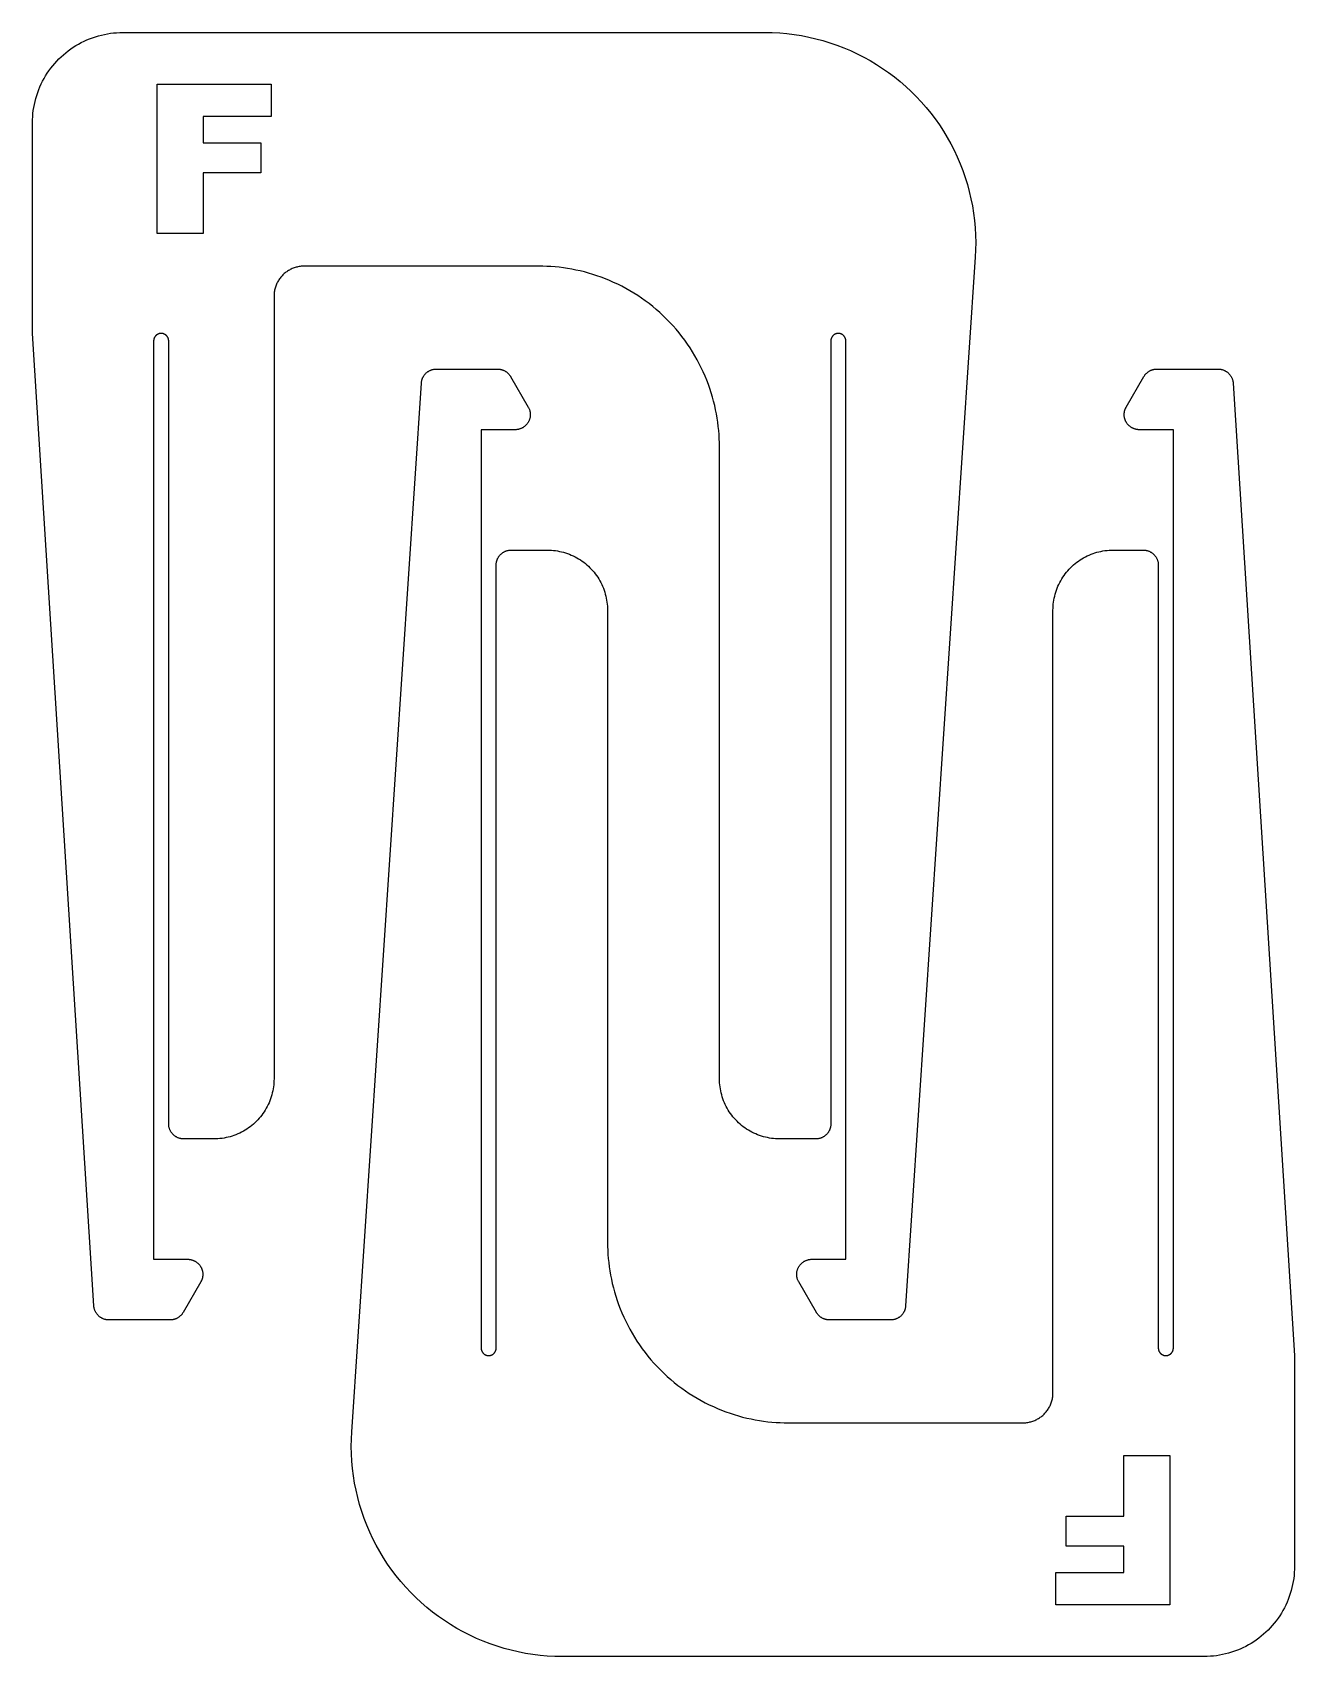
# Model space of a CAD drawing. Header units: millimetres. Extents: x 3989 to 4031, y 1395 to 1449.
import ezdxf

# ---------------------------------------------------------------- set-up
doc = ezdxf.new("R2010")
doc.units = ezdxf.units.MM
doc.header["$MEASUREMENT"] = 0
doc.layers.add('Laser$LaserCut1', color=1, linetype='Continuous', true_color=0xff0000)
doc.layers.add('Laser$LaserEngrave', color=4, linetype='Continuous', true_color=0x00ffff)

msp = doc.modelspace()

# ---------------------------------------------------------------- linework, layer by layer
at = {"layer": 'Laser$LaserCut1'}
for points in [[(3989.034, 1445.982), (3989.036, 1446.084), (3989.041, 1446.186), (3989.05, 1446.288), (3989.062, 1446.39), (3989.078, 1446.491), (3989.097, 1446.592), (3989.12, 1446.692), (3989.145, 1446.791), (3989.175, 1446.889), (3989.207, 1446.986), (3989.243, 1447.082), (3989.283, 1447.177), (3989.325, 1447.27), (3989.371, 1447.362), (3989.419, 1447.452), (3989.471, 1447.54), (3989.526, 1447.627), (3989.583, 1447.712), (3989.644, 1447.794), (3989.707, 1447.875), (3989.773, 1447.953), (3989.842, 1448.029), (3989.913, 1448.103), (3989.987, 1448.174), (3990.063, 1448.243), (3990.141, 1448.309), (3990.222, 1448.372), (3990.304, 1448.433), (3990.389, 1448.49), (3990.475, 1448.545), (3990.564, 1448.597), (3990.654, 1448.645), (3990.746, 1448.691), (3990.839, 1448.733), (3990.934, 1448.772), (3991.03, 1448.808), (3991.127, 1448.841), (3991.225, 1448.87), (3991.324, 1448.896), (3991.424, 1448.919), (3991.524, 1448.938), (3991.626, 1448.954), (3991.727, 1448.966), (3991.829, 1448.975), (3991.932, 1448.98), (3992.034, 1448.982)], [(3992.034, 1448.982), (4013.373, 1448.982)], [(4013.373, 1448.982), (4013.616, 1448.977), (4013.86, 1448.965), (4014.103, 1448.943), (4014.345, 1448.914), (4014.585, 1448.876), (4014.825, 1448.829), (4015.062, 1448.775), (4015.298, 1448.712), (4015.531, 1448.641), (4015.762, 1448.561), (4015.989, 1448.474), (4016.214, 1448.379), (4016.435, 1448.276), (4016.652, 1448.166), (4016.866, 1448.048), (4017.075, 1447.922), (4017.279, 1447.79), (4017.479, 1447.65), (4017.674, 1447.504), (4017.864, 1447.351), (4018.048, 1447.191), (4018.227, 1447.025), (4018.399, 1446.853), (4018.566, 1446.675), (4018.726, 1446.491), (4018.88, 1446.302), (4019.027, 1446.108), (4019.167, 1445.908), (4019.301, 1445.704), (4019.427, 1445.495), (4019.545, 1445.283), (4019.657, 1445.066), (4019.76, 1444.845), (4019.856, 1444.621), (4019.944, 1444.393), (4020.024, 1444.163), (4020.096, 1443.93), (4020.16, 1443.695), (4020.215, 1443.457), (4020.262, 1443.218), (4020.301, 1442.977), (4020.332, 1442.736), (4020.354, 1442.493), (4020.367, 1442.249), (4020.373, 1442.006), (4020.369, 1441.762), (4020.357, 1441.518)], [(3989.034, 1438.982), (3989.034, 1445.982)], [(4020.357, 1441.518), (4018.045, 1406.666)], [(3998.06, 1441.217), (3998.025, 1441.216), (3997.991, 1441.215), (3997.957, 1441.212), (3997.923, 1441.208), (3997.89, 1441.202), (3997.856, 1441.196), (3997.823, 1441.189), (3997.79, 1441.18), (3997.757, 1441.17), (3997.725, 1441.159), (3997.693, 1441.147), (3997.661, 1441.134), (3997.63, 1441.12), (3997.599, 1441.105), (3997.569, 1441.089), (3997.54, 1441.071), (3997.511, 1441.053), (3997.483, 1441.034), (3997.455, 1441.014), (3997.428, 1440.993), (3997.402, 1440.971), (3997.377, 1440.948), (3997.352, 1440.924), (3997.329, 1440.9), (3997.306, 1440.874), (3997.284, 1440.848), (3997.263, 1440.821), (3997.243, 1440.794), (3997.223, 1440.765), (3997.205, 1440.737), (3997.188, 1440.707), (3997.172, 1440.677), (3997.156, 1440.647), (3997.142, 1440.615), (3997.129, 1440.584), (3997.117, 1440.552), (3997.106, 1440.52), (3997.097, 1440.487), (3997.088, 1440.454), (3997.08, 1440.42), (3997.074, 1440.387), (3997.069, 1440.353), (3997.065, 1440.319), (3997.062, 1440.285), (3997.06, 1440.251), (3997.06, 1440.217)], [(4005.86, 1441.217), (3998.06, 1441.217)], [(4011.86, 1435.217), (4011.858, 1435.35), (4011.854, 1435.485), (4011.846, 1435.62), (4011.835, 1435.756), (4011.821, 1435.893), (4011.804, 1436.031), (4011.783, 1436.17), (4011.759, 1436.309), (4011.732, 1436.448), (4011.701, 1436.588), (4011.666, 1436.728), (4011.628, 1436.868), (4011.586, 1437.008), (4011.54, 1437.148), (4011.491, 1437.287), (4011.438, 1437.426), (4011.382, 1437.564), (4011.321, 1437.701), (4011.257, 1437.837), (4011.189, 1437.973), (4011.118, 1438.107), (4011.043, 1438.24), (4010.964, 1438.371), (4010.881, 1438.5), (4010.796, 1438.628), (4010.706, 1438.754), (4010.614, 1438.877), (4010.518, 1438.999), (4010.418, 1439.118), (4010.316, 1439.234), (4010.211, 1439.348), (4010.102, 1439.46), (4009.991, 1439.568), (4009.877, 1439.674), (4009.76, 1439.776), (4009.641, 1439.875), (4009.52, 1439.971), (4009.396, 1440.064), (4009.27, 1440.153), (4009.143, 1440.239), (4009.013, 1440.321), (4008.882, 1440.4), (4008.749, 1440.475), (4008.615, 1440.547), (4008.48, 1440.615), (4008.344, 1440.679), (4008.206, 1440.739), (4008.068, 1440.796), (4007.929, 1440.849), (4007.79, 1440.898), (4007.65, 1440.944), (4007.51, 1440.985), (4007.37, 1441.024), (4007.231, 1441.058), (4007.091, 1441.089), (4006.951, 1441.117), (4006.812, 1441.141), (4006.674, 1441.162), (4006.536, 1441.179), (4006.399, 1441.193), (4006.262, 1441.203), (4006.127, 1441.211), (4005.993, 1441.216), (4005.86, 1441.217)], [(3997.06, 1440.217), (3997.06, 1414.217)], [(3991.074, 1406.666), (3989.034, 1438.982)], [(3993.56, 1438.732), (3993.559, 1438.737), (3993.559, 1438.743), (3993.559, 1438.748), (3993.558, 1438.754), (3993.558, 1438.76), (3993.557, 1438.766), (3993.556, 1438.771), (3993.555, 1438.777), (3993.554, 1438.783), (3993.553, 1438.789), (3993.551, 1438.795), (3993.55, 1438.8), (3993.548, 1438.806), (3993.546, 1438.812), (3993.544, 1438.818), (3993.542, 1438.824), (3993.54, 1438.829), (3993.537, 1438.835), (3993.534, 1438.841), (3993.532, 1438.846), (3993.529, 1438.852), (3993.525, 1438.858), (3993.522, 1438.863), (3993.519, 1438.868), (3993.515, 1438.874), (3993.511, 1438.879), (3993.508, 1438.884), (3993.504, 1438.889), (3993.499, 1438.894), (3993.495, 1438.899), (3993.491, 1438.904), (3993.486, 1438.908), (3993.482, 1438.913), (3993.477, 1438.917), (3993.472, 1438.922), (3993.467, 1438.926), (3993.462, 1438.93), (3993.457, 1438.934), (3993.452, 1438.937), (3993.446, 1438.941), (3993.441, 1438.944), (3993.435, 1438.948), (3993.43, 1438.951), (3993.424, 1438.954), (3993.419, 1438.957), (3993.413, 1438.959), (3993.407, 1438.962), (3993.402, 1438.964), (3993.396, 1438.966), (3993.39, 1438.968), (3993.384, 1438.97), (3993.378, 1438.972), (3993.372, 1438.974), (3993.367, 1438.975), (3993.361, 1438.976), (3993.355, 1438.977), (3993.349, 1438.978), (3993.343, 1438.979), (3993.338, 1438.98), (3993.332, 1438.981), (3993.326, 1438.981), (3993.321, 1438.981), (3993.315, 1438.982), (3993.31, 1438.982), (3993.304, 1438.982), (3993.298, 1438.981), (3993.293, 1438.981), (3993.287, 1438.981), (3993.281, 1438.98), (3993.276, 1438.979), (3993.27, 1438.978), (3993.264, 1438.977), (3993.258, 1438.976), (3993.252, 1438.975), (3993.247, 1438.974), (3993.241, 1438.972), (3993.235, 1438.97), (3993.229, 1438.968), (3993.223, 1438.966), (3993.217, 1438.964), (3993.212, 1438.962), (3993.206, 1438.959), (3993.2, 1438.957), (3993.195, 1438.954), (3993.189, 1438.951), (3993.184, 1438.948), (3993.178, 1438.944), (3993.173, 1438.941), (3993.167, 1438.937), (3993.162, 1438.934), (3993.157, 1438.93), (3993.152, 1438.926), (3993.147, 1438.922), (3993.142, 1438.917), (3993.137, 1438.913), (3993.133, 1438.908), (3993.128, 1438.904), (3993.124, 1438.899), (3993.12, 1438.894), (3993.115, 1438.889), (3993.111, 1438.884), (3993.108, 1438.879), (3993.104, 1438.874), (3993.1, 1438.868), (3993.097, 1438.863), (3993.094, 1438.858), (3993.09, 1438.852), (3993.087, 1438.846), (3993.085, 1438.841), (3993.082, 1438.835), (3993.079, 1438.829), (3993.077, 1438.824), (3993.075, 1438.818), (3993.073, 1438.812), (3993.071, 1438.806), (3993.069, 1438.8), (3993.068, 1438.795), (3993.066, 1438.789), (3993.065, 1438.783), (3993.064, 1438.777), (3993.063, 1438.771), (3993.062, 1438.766), (3993.061, 1438.76), (3993.061, 1438.754), (3993.06, 1438.748), (3993.06, 1438.743), (3993.06, 1438.737), (3993.06, 1438.732)], [(3993.06, 1438.732), (3993.06, 1408.217)], [(3993.56, 1412.717), (3993.56, 1438.732)], [(4016.06, 1438.732), (4016.059, 1438.737), (4016.059, 1438.743), (4016.059, 1438.748), (4016.058, 1438.754), (4016.058, 1438.76), (4016.057, 1438.766), (4016.056, 1438.771), (4016.055, 1438.777), (4016.054, 1438.783), (4016.053, 1438.789), (4016.051, 1438.795), (4016.05, 1438.8), (4016.048, 1438.806), (4016.046, 1438.812), (4016.044, 1438.818), (4016.042, 1438.824), (4016.04, 1438.829), (4016.037, 1438.835), (4016.034, 1438.841), (4016.032, 1438.846), (4016.029, 1438.852), (4016.025, 1438.858), (4016.022, 1438.863), (4016.019, 1438.868), (4016.015, 1438.874), (4016.011, 1438.879), (4016.008, 1438.884), (4016.004, 1438.889), (4015.999, 1438.894), (4015.995, 1438.899), (4015.991, 1438.904), (4015.986, 1438.908), (4015.982, 1438.913), (4015.977, 1438.917), (4015.972, 1438.922), (4015.967, 1438.926), (4015.962, 1438.93), (4015.957, 1438.934), (4015.952, 1438.937), (4015.946, 1438.941), (4015.941, 1438.944), (4015.935, 1438.948), (4015.93, 1438.951), (4015.924, 1438.954), (4015.919, 1438.957), (4015.913, 1438.959), (4015.907, 1438.962), (4015.902, 1438.964), (4015.896, 1438.966), (4015.89, 1438.968), (4015.884, 1438.97), (4015.878, 1438.972), (4015.872, 1438.974), (4015.867, 1438.975), (4015.861, 1438.976), (4015.855, 1438.977), (4015.849, 1438.978), (4015.843, 1438.979), (4015.838, 1438.98), (4015.832, 1438.981), (4015.826, 1438.981), (4015.821, 1438.981), (4015.815, 1438.982), (4015.81, 1438.982), (4015.804, 1438.982), (4015.798, 1438.981), (4015.793, 1438.981), (4015.787, 1438.981), (4015.781, 1438.98), (4015.776, 1438.979), (4015.77, 1438.978), (4015.764, 1438.977), (4015.758, 1438.976), (4015.752, 1438.975), (4015.747, 1438.974), (4015.741, 1438.972), (4015.735, 1438.97), (4015.729, 1438.968), (4015.723, 1438.966), (4015.717, 1438.964), (4015.712, 1438.962), (4015.706, 1438.959), (4015.7, 1438.957), (4015.695, 1438.954), (4015.689, 1438.951), (4015.684, 1438.948), (4015.678, 1438.944), (4015.673, 1438.941), (4015.667, 1438.937), (4015.662, 1438.934), (4015.657, 1438.93), (4015.652, 1438.926), (4015.647, 1438.922), (4015.642, 1438.917), (4015.637, 1438.913), (4015.633, 1438.908), (4015.628, 1438.904), (4015.624, 1438.899), (4015.62, 1438.894), (4015.615, 1438.889), (4015.611, 1438.884), (4015.608, 1438.879), (4015.604, 1438.874), (4015.6, 1438.868), (4015.597, 1438.863), (4015.594, 1438.858), (4015.59, 1438.852), (4015.587, 1438.846), (4015.585, 1438.841), (4015.582, 1438.835), (4015.579, 1438.829), (4015.577, 1438.824), (4015.575, 1438.818), (4015.573, 1438.812), (4015.571, 1438.806), (4015.569, 1438.8), (4015.568, 1438.795), (4015.566, 1438.789), (4015.565, 1438.783), (4015.564, 1438.777), (4015.563, 1438.771), (4015.562, 1438.766), (4015.561, 1438.76), (4015.561, 1438.754), (4015.56, 1438.748), (4015.56, 1438.743), (4015.56, 1438.737), (4015.56, 1438.732)], [(4015.56, 1438.732), (4015.56, 1412.717)], [(4016.06, 1408.217), (4016.06, 1438.732)], [(4001.955, 1437.334), (4001.956, 1437.352), (4001.958, 1437.369), (4001.961, 1437.386), (4001.965, 1437.403), (4001.968, 1437.42), (4001.973, 1437.437), (4001.978, 1437.453), (4001.984, 1437.47), (4001.99, 1437.486), (4001.997, 1437.502), (4002.004, 1437.518), (4002.012, 1437.533), (4002.021, 1437.548), (4002.03, 1437.563), (4002.039, 1437.578), (4002.049, 1437.592), (4002.06, 1437.606), (4002.071, 1437.619), (4002.082, 1437.633), (4002.094, 1437.645), (4002.107, 1437.658), (4002.119, 1437.669), (4002.133, 1437.681), (4002.146, 1437.692), (4002.16, 1437.702), (4002.174, 1437.712), (4002.189, 1437.722), (4002.204, 1437.73), (4002.219, 1437.739), (4002.235, 1437.747), (4002.25, 1437.754), (4002.266, 1437.761), (4002.283, 1437.767), (4002.299, 1437.773), (4002.316, 1437.778), (4002.333, 1437.782), (4002.35, 1437.786), (4002.367, 1437.79), (4002.384, 1437.792), (4002.401, 1437.794), (4002.418, 1437.796), (4002.436, 1437.797), (4002.453, 1437.797)], [(4002.453, 1437.797), (4004.489, 1437.797)], [(4004.489, 1437.797), (4004.505, 1437.797), (4004.52, 1437.796), (4004.536, 1437.795), (4004.552, 1437.793), (4004.568, 1437.791), (4004.584, 1437.788), (4004.6, 1437.785), (4004.616, 1437.781), (4004.632, 1437.776), (4004.648, 1437.771), (4004.663, 1437.766), (4004.679, 1437.76), (4004.694, 1437.753), (4004.709, 1437.746), (4004.724, 1437.738), (4004.739, 1437.73), (4004.753, 1437.721), (4004.767, 1437.712), (4004.781, 1437.703), (4004.794, 1437.693), (4004.807, 1437.683), (4004.82, 1437.672), (4004.832, 1437.661), (4004.844, 1437.649), (4004.855, 1437.637), (4004.866, 1437.625), (4004.877, 1437.613), (4004.887, 1437.6), (4004.896, 1437.587), (4004.905, 1437.574), (4004.914, 1437.561), (4004.922, 1437.547)], [(4025.959, 1437.547), (4025.968, 1437.562), (4025.977, 1437.576), (4025.987, 1437.59), (4025.997, 1437.603), (4026.007, 1437.616), (4026.018, 1437.629), (4026.03, 1437.642), (4026.041, 1437.654), (4026.054, 1437.665), (4026.066, 1437.676), (4026.079, 1437.687), (4026.093, 1437.698), (4026.106, 1437.707), (4026.12, 1437.717), (4026.135, 1437.726), (4026.149, 1437.734), (4026.164, 1437.742), (4026.179, 1437.75), (4026.195, 1437.757), (4026.21, 1437.763), (4026.226, 1437.769), (4026.242, 1437.774), (4026.259, 1437.779), (4026.275, 1437.783), (4026.291, 1437.787), (4026.308, 1437.79), (4026.325, 1437.793), (4026.341, 1437.795), (4026.358, 1437.796), (4026.375, 1437.797), (4026.392, 1437.797)], [(4026.392, 1437.797), (4028.428, 1437.797)], [(4028.428, 1437.797), (4028.445, 1437.797), (4028.463, 1437.796), (4028.48, 1437.794), (4028.497, 1437.792), (4028.514, 1437.79), (4028.531, 1437.786), (4028.548, 1437.782), (4028.565, 1437.778), (4028.582, 1437.773), (4028.598, 1437.767), (4028.615, 1437.761), (4028.631, 1437.754), (4028.646, 1437.747), (4028.662, 1437.739), (4028.677, 1437.73), (4028.692, 1437.722), (4028.707, 1437.712), (4028.721, 1437.702), (4028.735, 1437.692), (4028.748, 1437.681), (4028.762, 1437.669), (4028.774, 1437.658), (4028.787, 1437.645), (4028.799, 1437.633), (4028.81, 1437.619), (4028.821, 1437.606), (4028.832, 1437.592), (4028.842, 1437.578), (4028.851, 1437.563), (4028.86, 1437.548), (4028.869, 1437.533), (4028.877, 1437.518), (4028.884, 1437.502), (4028.891, 1437.486), (4028.897, 1437.47), (4028.903, 1437.453), (4028.908, 1437.437), (4028.913, 1437.42), (4028.916, 1437.403), (4028.92, 1437.386), (4028.923, 1437.369), (4028.925, 1437.352), (4028.926, 1437.334)], [(3999.643, 1402.482), (4001.955, 1437.334)], [(4004.922, 1437.547), (4005.507, 1436.533)], [(4025.374, 1436.533), (4025.959, 1437.547)], [(4028.926, 1437.334), (4030.966, 1405.018)], [(4005.507, 1436.533), (4005.516, 1436.518), (4005.524, 1436.503), (4005.531, 1436.487), (4005.538, 1436.471), (4005.544, 1436.455), (4005.549, 1436.439), (4005.555, 1436.423), (4005.559, 1436.406), (4005.563, 1436.389), (4005.566, 1436.373), (4005.569, 1436.356), (4005.571, 1436.339), (4005.573, 1436.322), (4005.574, 1436.304), (4005.574, 1436.287), (4005.574, 1436.27), (4005.574, 1436.253), (4005.572, 1436.236), (4005.57, 1436.219), (4005.568, 1436.202), (4005.565, 1436.185), (4005.561, 1436.168), (4005.557, 1436.151), (4005.552, 1436.135), (4005.547, 1436.119), (4005.541, 1436.103), (4005.534, 1436.087), (4005.527, 1436.071), (4005.52, 1436.056), (4005.512, 1436.04), (4005.503, 1436.026), (4005.494, 1436.011), (4005.484, 1435.997), (4005.474, 1435.983), (4005.464, 1435.969), (4005.453, 1435.956), (4005.441, 1435.943), (4005.43, 1435.931), (4005.417, 1435.919), (4005.405, 1435.907), (4005.391, 1435.896), (4005.378, 1435.886), (4005.364, 1435.875), (4005.35, 1435.866), (4005.336, 1435.857), (4005.321, 1435.848), (4005.306, 1435.84), (4005.29, 1435.832), (4005.275, 1435.825), (4005.259, 1435.818), (4005.243, 1435.812), (4005.227, 1435.807), (4005.21, 1435.802), (4005.193, 1435.797), (4005.177, 1435.794), (4005.16, 1435.79), (4005.143, 1435.788), (4005.126, 1435.786), (4005.109, 1435.784), (4005.092, 1435.783), (4005.074, 1435.783)], [(4025.807, 1435.783), (4025.789, 1435.783), (4025.772, 1435.784), (4025.755, 1435.786), (4025.738, 1435.788), (4025.721, 1435.79), (4025.704, 1435.794), (4025.688, 1435.797), (4025.671, 1435.802), (4025.654, 1435.807), (4025.638, 1435.812), (4025.622, 1435.818), (4025.606, 1435.825), (4025.591, 1435.832), (4025.575, 1435.84), (4025.56, 1435.848), (4025.545, 1435.857), (4025.531, 1435.866), (4025.517, 1435.875), (4025.503, 1435.886), (4025.49, 1435.896), (4025.476, 1435.907), (4025.464, 1435.919), (4025.451, 1435.931), (4025.44, 1435.943), (4025.428, 1435.956), (4025.417, 1435.969), (4025.407, 1435.983), (4025.397, 1435.997), (4025.387, 1436.011), (4025.378, 1436.026), (4025.369, 1436.04), (4025.361, 1436.056), (4025.354, 1436.071), (4025.347, 1436.087), (4025.34, 1436.103), (4025.334, 1436.119), (4025.329, 1436.135), (4025.324, 1436.151), (4025.32, 1436.168), (4025.316, 1436.185), (4025.313, 1436.202), (4025.311, 1436.219), (4025.309, 1436.236), (4025.307, 1436.253), (4025.307, 1436.27), (4025.307, 1436.287), (4025.307, 1436.304), (4025.308, 1436.322), (4025.31, 1436.339), (4025.312, 1436.356), (4025.315, 1436.373), (4025.318, 1436.389), (4025.322, 1436.406), (4025.326, 1436.423), (4025.332, 1436.439), (4025.337, 1436.455), (4025.343, 1436.471), (4025.35, 1436.487), (4025.357, 1436.503), (4025.365, 1436.518), (4025.374, 1436.533)], [(4005.074, 1435.783), (4003.94, 1435.783)], [(4003.94, 1435.783), (4003.94, 1405.268)], [(4026.94, 1435.783), (4025.807, 1435.783)], [(4026.94, 1405.268), (4026.94, 1435.783)], [(4011.86, 1414.217), (4011.86, 1435.217)], [(4004.44, 1431.283), (4004.441, 1431.3), (4004.442, 1431.317), (4004.443, 1431.334), (4004.445, 1431.351), (4004.448, 1431.368), (4004.451, 1431.385), (4004.455, 1431.401), (4004.459, 1431.418), (4004.464, 1431.434), (4004.469, 1431.45), (4004.475, 1431.466), (4004.482, 1431.482), (4004.489, 1431.498), (4004.497, 1431.513), (4004.505, 1431.528), (4004.513, 1431.543), (4004.522, 1431.557), (4004.532, 1431.571), (4004.542, 1431.585), (4004.553, 1431.599), (4004.564, 1431.612), (4004.575, 1431.624), (4004.587, 1431.637), (4004.599, 1431.648), (4004.612, 1431.66), (4004.625, 1431.671), (4004.638, 1431.681), (4004.652, 1431.691), (4004.666, 1431.701), (4004.681, 1431.71), (4004.695, 1431.719), (4004.71, 1431.727), (4004.726, 1431.735), (4004.741, 1431.742), (4004.757, 1431.748), (4004.773, 1431.754), (4004.789, 1431.76), (4004.806, 1431.764), (4004.822, 1431.769), (4004.839, 1431.773), (4004.856, 1431.776), (4004.872, 1431.778), (4004.889, 1431.78), (4004.906, 1431.782), (4004.923, 1431.783), (4004.94, 1431.783)], [(4004.94, 1431.783), (4006.14, 1431.783)], [(4006.14, 1431.783), (4006.209, 1431.782), (4006.277, 1431.778), (4006.345, 1431.772), (4006.413, 1431.764), (4006.48, 1431.754), (4006.547, 1431.741), (4006.614, 1431.726), (4006.68, 1431.709), (4006.746, 1431.689), (4006.81, 1431.667), (4006.874, 1431.644), (4006.937, 1431.617), (4006.999, 1431.589), (4007.061, 1431.559), (4007.121, 1431.526), (4007.18, 1431.492), (4007.237, 1431.455), (4007.294, 1431.417), (4007.349, 1431.377), (4007.403, 1431.334), (4007.455, 1431.29), (4007.506, 1431.245), (4007.555, 1431.197), (4007.602, 1431.148), (4007.648, 1431.097), (4007.692, 1431.045), (4007.734, 1430.991), (4007.774, 1430.936), (4007.813, 1430.88), (4007.849, 1430.822), (4007.884, 1430.763), (4007.916, 1430.703), (4007.947, 1430.642), (4007.975, 1430.58), (4008.001, 1430.517), (4008.025, 1430.453), (4008.047, 1430.388), (4008.066, 1430.323), (4008.084, 1430.257), (4008.099, 1430.19), (4008.111, 1430.123), (4008.122, 1430.055), (4008.13, 1429.988), (4008.136, 1429.919), (4008.139, 1429.851), (4008.14, 1429.783)], [(4022.94, 1429.783), (4022.942, 1429.851), (4022.945, 1429.919), (4022.951, 1429.988), (4022.959, 1430.055), (4022.97, 1430.123), (4022.982, 1430.19), (4022.997, 1430.257), (4023.015, 1430.323), (4023.034, 1430.388), (4023.056, 1430.453), (4023.08, 1430.517), (4023.106, 1430.58), (4023.134, 1430.642), (4023.165, 1430.703), (4023.197, 1430.763), (4023.232, 1430.822), (4023.268, 1430.88), (4023.307, 1430.936), (4023.347, 1430.991), (4023.389, 1431.045), (4023.433, 1431.097), (4023.479, 1431.148), (4023.526, 1431.197), (4023.575, 1431.245), (4023.626, 1431.29), (4023.678, 1431.334), (4023.732, 1431.377), (4023.787, 1431.417), (4023.844, 1431.455), (4023.901, 1431.492), (4023.96, 1431.526), (4024.02, 1431.559), (4024.082, 1431.589), (4024.144, 1431.617), (4024.207, 1431.644), (4024.271, 1431.667), (4024.335, 1431.689), (4024.401, 1431.709), (4024.467, 1431.726), (4024.534, 1431.741), (4024.601, 1431.754), (4024.668, 1431.764), (4024.736, 1431.772), (4024.804, 1431.778), (4024.872, 1431.782), (4024.94, 1431.783)], [(4024.94, 1431.783), (4025.94, 1431.783)], [(4025.94, 1431.783), (4025.958, 1431.783), (4025.975, 1431.782), (4025.992, 1431.78), (4026.009, 1431.778), (4026.025, 1431.776), (4026.042, 1431.773), (4026.059, 1431.769), (4026.075, 1431.764), (4026.092, 1431.76), (4026.108, 1431.754), (4026.124, 1431.748), (4026.14, 1431.742), (4026.155, 1431.735), (4026.171, 1431.727), (4026.186, 1431.719), (4026.2, 1431.71), (4026.215, 1431.701), (4026.229, 1431.691), (4026.243, 1431.681), (4026.256, 1431.671), (4026.269, 1431.66), (4026.282, 1431.648), (4026.294, 1431.637), (4026.306, 1431.624), (4026.317, 1431.612), (4026.328, 1431.599), (4026.339, 1431.585), (4026.349, 1431.571), (4026.359, 1431.557), (4026.368, 1431.543), (4026.376, 1431.528), (4026.384, 1431.513), (4026.392, 1431.498), (4026.399, 1431.482), (4026.406, 1431.466), (4026.412, 1431.45), (4026.417, 1431.434), (4026.422, 1431.418), (4026.426, 1431.401), (4026.43, 1431.385), (4026.433, 1431.368), (4026.436, 1431.351), (4026.438, 1431.334), (4026.439, 1431.317), (4026.44, 1431.3), (4026.44, 1431.283)], [(4004.44, 1405.268), (4004.44, 1431.283)], [(4026.44, 1431.283), (4026.44, 1405.268)], [(4008.14, 1429.783), (4008.14, 1408.783)], [(4022.94, 1403.783), (4022.94, 1429.783)], [(3997.06, 1414.217), (3997.058, 1414.149), (3997.055, 1414.081), (3997.049, 1414.012), (3997.041, 1413.945), (3997.03, 1413.877), (3997.018, 1413.81), (3997.003, 1413.743), (3996.985, 1413.677), (3996.966, 1413.612), (3996.944, 1413.547), (3996.92, 1413.483), (3996.894, 1413.42), (3996.866, 1413.358), (3996.835, 1413.297), (3996.803, 1413.237), (3996.768, 1413.178), (3996.732, 1413.12), (3996.693, 1413.064), (3996.653, 1413.009), (3996.611, 1412.955), (3996.567, 1412.903), (3996.521, 1412.852), (3996.474, 1412.803), (3996.425, 1412.755), (3996.374, 1412.71), (3996.322, 1412.666), (3996.268, 1412.623), (3996.213, 1412.583), (3996.156, 1412.545), (3996.099, 1412.508), (3996.04, 1412.474), (3995.98, 1412.441), (3995.918, 1412.411), (3995.856, 1412.383), (3995.793, 1412.356), (3995.729, 1412.333), (3995.665, 1412.311), (3995.599, 1412.291), (3995.533, 1412.274), (3995.466, 1412.259), (3995.399, 1412.246), (3995.332, 1412.236), (3995.264, 1412.228), (3995.196, 1412.222), (3995.128, 1412.218), (3995.06, 1412.217)], [(4013.86, 1412.217), (4013.791, 1412.218), (4013.723, 1412.222), (4013.655, 1412.228), (4013.587, 1412.236), (4013.52, 1412.246), (4013.453, 1412.259), (4013.386, 1412.274), (4013.32, 1412.291), (4013.254, 1412.311), (4013.19, 1412.333), (4013.126, 1412.356), (4013.063, 1412.383), (4013.001, 1412.411), (4012.939, 1412.441), (4012.879, 1412.474), (4012.82, 1412.508), (4012.763, 1412.545), (4012.706, 1412.583), (4012.651, 1412.623), (4012.597, 1412.666), (4012.545, 1412.71), (4012.494, 1412.755), (4012.445, 1412.803), (4012.398, 1412.852), (4012.352, 1412.903), (4012.308, 1412.955), (4012.266, 1413.009), (4012.226, 1413.064), (4012.187, 1413.12), (4012.151, 1413.178), (4012.116, 1413.237), (4012.084, 1413.297), (4012.053, 1413.358), (4012.025, 1413.42), (4011.999, 1413.483), (4011.975, 1413.547), (4011.953, 1413.612), (4011.934, 1413.677), (4011.916, 1413.743), (4011.901, 1413.81), (4011.889, 1413.877), (4011.878, 1413.945), (4011.87, 1414.012), (4011.864, 1414.081), (4011.861, 1414.149), (4011.86, 1414.217)], [(3994.06, 1412.217), (3994.042, 1412.217), (3994.025, 1412.218), (3994.008, 1412.22), (3993.991, 1412.222), (3993.975, 1412.224), (3993.958, 1412.227), (3993.941, 1412.231), (3993.925, 1412.236), (3993.908, 1412.24), (3993.892, 1412.246), (3993.876, 1412.252), (3993.86, 1412.258), (3993.845, 1412.265), (3993.829, 1412.273), (3993.814, 1412.281), (3993.8, 1412.29), (3993.785, 1412.299), (3993.771, 1412.309), (3993.757, 1412.319), (3993.744, 1412.329), (3993.731, 1412.34), (3993.718, 1412.352), (3993.706, 1412.363), (3993.694, 1412.376), (3993.683, 1412.388), (3993.672, 1412.401), (3993.661, 1412.415), (3993.651, 1412.429), (3993.641, 1412.443), (3993.632, 1412.457), (3993.624, 1412.472), (3993.616, 1412.487), (3993.608, 1412.502), (3993.601, 1412.518), (3993.594, 1412.534), (3993.588, 1412.55), (3993.583, 1412.566), (3993.578, 1412.582), (3993.574, 1412.599), (3993.57, 1412.615), (3993.567, 1412.632), (3993.564, 1412.649), (3993.562, 1412.666), (3993.561, 1412.683), (3993.56, 1412.7), (3993.56, 1412.717)], [(4015.56, 1412.717), (4015.559, 1412.7), (4015.558, 1412.683), (4015.557, 1412.666), (4015.555, 1412.649), (4015.552, 1412.632), (4015.549, 1412.615), (4015.545, 1412.599), (4015.541, 1412.582), (4015.536, 1412.566), (4015.531, 1412.55), (4015.525, 1412.534), (4015.518, 1412.518), (4015.511, 1412.502), (4015.503, 1412.487), (4015.495, 1412.472), (4015.487, 1412.457), (4015.478, 1412.443), (4015.468, 1412.429), (4015.458, 1412.415), (4015.447, 1412.401), (4015.436, 1412.388), (4015.425, 1412.376), (4015.413, 1412.363), (4015.401, 1412.352), (4015.388, 1412.34), (4015.375, 1412.329), (4015.362, 1412.319), (4015.348, 1412.309), (4015.334, 1412.299), (4015.319, 1412.29), (4015.305, 1412.281), (4015.29, 1412.273), (4015.274, 1412.265), (4015.259, 1412.258), (4015.243, 1412.252), (4015.227, 1412.246), (4015.211, 1412.24), (4015.194, 1412.236), (4015.178, 1412.231), (4015.161, 1412.227), (4015.144, 1412.224), (4015.128, 1412.222), (4015.111, 1412.22), (4015.094, 1412.218), (4015.077, 1412.217), (4015.06, 1412.217)], [(3995.06, 1412.217), (3994.06, 1412.217)], [(4015.06, 1412.217), (4013.86, 1412.217)], [(4008.14, 1408.783), (4008.142, 1408.65), (4008.146, 1408.515), (4008.154, 1408.38), (4008.165, 1408.244), (4008.179, 1408.107), (4008.196, 1407.969), (4008.217, 1407.83), (4008.241, 1407.691), (4008.268, 1407.552), (4008.299, 1407.412), (4008.334, 1407.272), (4008.372, 1407.132), (4008.414, 1406.992), (4008.46, 1406.852), (4008.509, 1406.713), (4008.562, 1406.574), (4008.618, 1406.436), (4008.679, 1406.299), (4008.743, 1406.163), (4008.811, 1406.027), (4008.882, 1405.893), (4008.957, 1405.76), (4009.036, 1405.629), (4009.119, 1405.5), (4009.204, 1405.372), (4009.294, 1405.246), (4009.386, 1405.123), (4009.482, 1405.001), (4009.582, 1404.882), (4009.684, 1404.766), (4009.789, 1404.652), (4009.898, 1404.54), (4010.009, 1404.432), (4010.123, 1404.326), (4010.24, 1404.224), (4010.359, 1404.125), (4010.48, 1404.029), (4010.604, 1403.936), (4010.73, 1403.847), (4010.857, 1403.761), (4010.987, 1403.679), (4011.118, 1403.6), (4011.251, 1403.525), (4011.385, 1403.453), (4011.52, 1403.385), (4011.656, 1403.321), (4011.794, 1403.261), (4011.932, 1403.204), (4012.071, 1403.151), (4012.21, 1403.102), (4012.35, 1403.056), (4012.49, 1403.015), (4012.63, 1402.976), (4012.769, 1402.942), (4012.909, 1402.911), (4013.049, 1402.883), (4013.188, 1402.859), (4013.326, 1402.838), (4013.464, 1402.821), (4013.601, 1402.807), (4013.738, 1402.797), (4013.873, 1402.789), (4014.007, 1402.784), (4014.14, 1402.783)], [(3993.06, 1408.217), (3994.193, 1408.217)], [(3994.193, 1408.217), (3994.211, 1408.217), (3994.228, 1408.216), (3994.245, 1408.214), (3994.262, 1408.212), (3994.279, 1408.21), (3994.296, 1408.206), (3994.312, 1408.203), (3994.329, 1408.198), (3994.346, 1408.193), (3994.362, 1408.188), (3994.378, 1408.182), (3994.394, 1408.175), (3994.409, 1408.168), (3994.425, 1408.16), (3994.44, 1408.152), (3994.455, 1408.143), (3994.469, 1408.134), (3994.483, 1408.125), (3994.497, 1408.114), (3994.51, 1408.104), (3994.524, 1408.093), (3994.536, 1408.081), (3994.549, 1408.069), (3994.56, 1408.057), (3994.572, 1408.044), (3994.583, 1408.031), (3994.593, 1408.017), (3994.603, 1408.003), (3994.613, 1407.989), (3994.622, 1407.974), (3994.631, 1407.96), (3994.639, 1407.944), (3994.646, 1407.929), (3994.653, 1407.913), (3994.66, 1407.897), (3994.666, 1407.881), (3994.671, 1407.865), (3994.676, 1407.849), (3994.68, 1407.832), (3994.684, 1407.815), (3994.687, 1407.798), (3994.689, 1407.781), (3994.691, 1407.764), (3994.693, 1407.747), (3994.693, 1407.73), (3994.693, 1407.713), (3994.693, 1407.696), (3994.692, 1407.678), (3994.69, 1407.661), (3994.688, 1407.644), (3994.685, 1407.627), (3994.682, 1407.611), (3994.678, 1407.594), (3994.674, 1407.577), (3994.668, 1407.561), (3994.663, 1407.545), (3994.657, 1407.529), (3994.65, 1407.513), (3994.643, 1407.497), (3994.635, 1407.482), (3994.626, 1407.467)], [(4014.493, 1407.467), (4014.484, 1407.482), (4014.476, 1407.497), (4014.469, 1407.513), (4014.462, 1407.529), (4014.456, 1407.545), (4014.451, 1407.561), (4014.445, 1407.577), (4014.441, 1407.594), (4014.437, 1407.611), (4014.434, 1407.627), (4014.431, 1407.644), (4014.429, 1407.661), (4014.427, 1407.678), (4014.426, 1407.696), (4014.426, 1407.713), (4014.426, 1407.73), (4014.426, 1407.747), (4014.428, 1407.764), (4014.43, 1407.781), (4014.432, 1407.798), (4014.435, 1407.815), (4014.439, 1407.832), (4014.443, 1407.849), (4014.448, 1407.865), (4014.453, 1407.881), (4014.459, 1407.897), (4014.466, 1407.913), (4014.473, 1407.929), (4014.48, 1407.944), (4014.488, 1407.96), (4014.497, 1407.974), (4014.506, 1407.989), (4014.516, 1408.003), (4014.526, 1408.017), (4014.536, 1408.031), (4014.547, 1408.044), (4014.559, 1408.057), (4014.57, 1408.069), (4014.583, 1408.081), (4014.595, 1408.093), (4014.609, 1408.104), (4014.622, 1408.114), (4014.636, 1408.125), (4014.65, 1408.134), (4014.664, 1408.143), (4014.679, 1408.152), (4014.694, 1408.16), (4014.71, 1408.168), (4014.725, 1408.175), (4014.741, 1408.182), (4014.757, 1408.188), (4014.773, 1408.193), (4014.79, 1408.198), (4014.807, 1408.203), (4014.823, 1408.206), (4014.84, 1408.21), (4014.857, 1408.212), (4014.874, 1408.214), (4014.891, 1408.216), (4014.908, 1408.217), (4014.926, 1408.217)], [(4014.926, 1408.217), (4016.06, 1408.217)], [(3994.626, 1407.467), (3994.041, 1406.453)], [(4015.078, 1406.453), (4014.493, 1407.467)], [(3991.572, 1406.203), (3991.555, 1406.203), (3991.537, 1406.204), (3991.52, 1406.206), (3991.503, 1406.208), (3991.486, 1406.21), (3991.469, 1406.214), (3991.452, 1406.218), (3991.435, 1406.222), (3991.418, 1406.227), (3991.402, 1406.233), (3991.385, 1406.239), (3991.369, 1406.246), (3991.354, 1406.253), (3991.338, 1406.261), (3991.323, 1406.27), (3991.308, 1406.278), (3991.293, 1406.288), (3991.279, 1406.298), (3991.265, 1406.308), (3991.252, 1406.319), (3991.238, 1406.331), (3991.226, 1406.342), (3991.213, 1406.355), (3991.201, 1406.367), (3991.19, 1406.381), (3991.179, 1406.394), (3991.168, 1406.408), (3991.158, 1406.422), (3991.149, 1406.437), (3991.14, 1406.452), (3991.131, 1406.467), (3991.123, 1406.482), (3991.116, 1406.498), (3991.109, 1406.514), (3991.103, 1406.53), (3991.097, 1406.547), (3991.092, 1406.563), (3991.087, 1406.58), (3991.084, 1406.597), (3991.08, 1406.614), (3991.077, 1406.631), (3991.075, 1406.648), (3991.074, 1406.666)], [(3994.041, 1406.453), (3994.032, 1406.438), (3994.023, 1406.424), (3994.013, 1406.41), (3994.003, 1406.397), (3993.993, 1406.384), (3993.982, 1406.371), (3993.97, 1406.358), (3993.959, 1406.346), (3993.946, 1406.335), (3993.934, 1406.324), (3993.921, 1406.313), (3993.907, 1406.302), (3993.894, 1406.293), (3993.88, 1406.283), (3993.865, 1406.274), (3993.851, 1406.266), (3993.836, 1406.258), (3993.821, 1406.25), (3993.805, 1406.243), (3993.79, 1406.237), (3993.774, 1406.231), (3993.758, 1406.226), (3993.741, 1406.221), (3993.725, 1406.217), (3993.709, 1406.213), (3993.692, 1406.21), (3993.675, 1406.207), (3993.659, 1406.205), (3993.642, 1406.204), (3993.625, 1406.203), (3993.608, 1406.203)], [(4015.511, 1406.203), (4015.495, 1406.203), (4015.48, 1406.204), (4015.464, 1406.205), (4015.448, 1406.207), (4015.432, 1406.209), (4015.416, 1406.212), (4015.4, 1406.215), (4015.384, 1406.219), (4015.368, 1406.224), (4015.352, 1406.229), (4015.337, 1406.234), (4015.321, 1406.24), (4015.306, 1406.247), (4015.291, 1406.254), (4015.276, 1406.262), (4015.261, 1406.27), (4015.247, 1406.279), (4015.233, 1406.288), (4015.219, 1406.297), (4015.206, 1406.307), (4015.193, 1406.317), (4015.18, 1406.328), (4015.168, 1406.339), (4015.156, 1406.351), (4015.145, 1406.363), (4015.134, 1406.375), (4015.123, 1406.387), (4015.113, 1406.4), (4015.104, 1406.413), (4015.095, 1406.426), (4015.086, 1406.439), (4015.078, 1406.453)], [(4018.045, 1406.666), (4018.044, 1406.648), (4018.042, 1406.631), (4018.039, 1406.614), (4018.035, 1406.597), (4018.032, 1406.58), (4018.027, 1406.563), (4018.022, 1406.547), (4018.016, 1406.53), (4018.01, 1406.514), (4018.003, 1406.498), (4017.996, 1406.482), (4017.988, 1406.467), (4017.979, 1406.452), (4017.97, 1406.437), (4017.961, 1406.422), (4017.951, 1406.408), (4017.94, 1406.394), (4017.929, 1406.381), (4017.918, 1406.367), (4017.906, 1406.355), (4017.893, 1406.342), (4017.881, 1406.331), (4017.867, 1406.319), (4017.854, 1406.308), (4017.84, 1406.298), (4017.826, 1406.288), (4017.811, 1406.278), (4017.796, 1406.27), (4017.781, 1406.261), (4017.765, 1406.253), (4017.75, 1406.246), (4017.734, 1406.239), (4017.717, 1406.233), (4017.701, 1406.227), (4017.684, 1406.222), (4017.667, 1406.218), (4017.65, 1406.214), (4017.633, 1406.21), (4017.616, 1406.208), (4017.599, 1406.206), (4017.582, 1406.204), (4017.564, 1406.203), (4017.547, 1406.203)], [(3993.608, 1406.203), (3991.572, 1406.203)], [(4017.547, 1406.203), (4015.511, 1406.203)], [(4003.94, 1405.268), (4003.941, 1405.263), (4003.941, 1405.257), (4003.941, 1405.252), (4003.942, 1405.246), (4003.942, 1405.24), (4003.943, 1405.234), (4003.944, 1405.229), (4003.945, 1405.223), (4003.946, 1405.217), (4003.947, 1405.211), (4003.949, 1405.205), (4003.95, 1405.2), (4003.952, 1405.194), (4003.954, 1405.188), (4003.956, 1405.182), (4003.958, 1405.176), (4003.96, 1405.171), (4003.963, 1405.165), (4003.966, 1405.159), (4003.968, 1405.154), (4003.971, 1405.148), (4003.975, 1405.142), (4003.978, 1405.137), (4003.981, 1405.132), (4003.985, 1405.126), (4003.989, 1405.121), (4003.992, 1405.116), (4003.996, 1405.111), (4004.001, 1405.106), (4004.005, 1405.101), (4004.009, 1405.096), (4004.014, 1405.092), (4004.018, 1405.087), (4004.023, 1405.083), (4004.028, 1405.078), (4004.033, 1405.074), (4004.038, 1405.07), (4004.043, 1405.066), (4004.048, 1405.063), (4004.054, 1405.059), (4004.059, 1405.056), (4004.065, 1405.052), (4004.07, 1405.049), (4004.076, 1405.046), (4004.081, 1405.043), (4004.087, 1405.041), (4004.093, 1405.038), (4004.098, 1405.036), (4004.104, 1405.034), (4004.11, 1405.032), (4004.116, 1405.03), (4004.122, 1405.028), (4004.128, 1405.026), (4004.133, 1405.025), (4004.139, 1405.024), (4004.145, 1405.023), (4004.151, 1405.022), (4004.157, 1405.021), (4004.162, 1405.02), (4004.168, 1405.019), (4004.174, 1405.019), (4004.179, 1405.019), (4004.185, 1405.018), (4004.19, 1405.018), (4004.196, 1405.018), (4004.202, 1405.019), (4004.207, 1405.019), (4004.213, 1405.019), (4004.219, 1405.02), (4004.224, 1405.021), (4004.23, 1405.022), (4004.236, 1405.023), (4004.242, 1405.024), (4004.248, 1405.025), (4004.253, 1405.026), (4004.259, 1405.028), (4004.265, 1405.03), (4004.271, 1405.032), (4004.277, 1405.034), (4004.283, 1405.036), (4004.288, 1405.038), (4004.294, 1405.041), (4004.3, 1405.043), (4004.305, 1405.046), (4004.311, 1405.049), (4004.316, 1405.052), (4004.322, 1405.056), (4004.327, 1405.059), (4004.333, 1405.063), (4004.338, 1405.066), (4004.343, 1405.07), (4004.348, 1405.074), (4004.353, 1405.078), (4004.358, 1405.083), (4004.363, 1405.087), (4004.367, 1405.092), (4004.372, 1405.096), (4004.376, 1405.101), (4004.38, 1405.106), (4004.385, 1405.111), (4004.389, 1405.116), (4004.392, 1405.121), (4004.396, 1405.126), (4004.4, 1405.132), (4004.403, 1405.137), (4004.406, 1405.142), (4004.41, 1405.148), (4004.413, 1405.154), (4004.415, 1405.159), (4004.418, 1405.165), (4004.421, 1405.171), (4004.423, 1405.176), (4004.425, 1405.182), (4004.427, 1405.188), (4004.429, 1405.194), (4004.431, 1405.2), (4004.432, 1405.205), (4004.434, 1405.211), (4004.435, 1405.217), (4004.436, 1405.223), (4004.437, 1405.229), (4004.438, 1405.234), (4004.439, 1405.24), (4004.439, 1405.246), (4004.44, 1405.252), (4004.44, 1405.257), (4004.44, 1405.263), (4004.44, 1405.268)], [(4026.44, 1405.268), (4026.441, 1405.263), (4026.441, 1405.257), (4026.441, 1405.252), (4026.442, 1405.246), (4026.442, 1405.24), (4026.443, 1405.234), (4026.444, 1405.229), (4026.445, 1405.223), (4026.446, 1405.217), (4026.447, 1405.211), (4026.449, 1405.205), (4026.45, 1405.2), (4026.452, 1405.194), (4026.454, 1405.188), (4026.456, 1405.182), (4026.458, 1405.176), (4026.46, 1405.171), (4026.463, 1405.165), (4026.466, 1405.159), (4026.468, 1405.154), (4026.471, 1405.148), (4026.475, 1405.142), (4026.478, 1405.137), (4026.481, 1405.132), (4026.485, 1405.126), (4026.489, 1405.121), (4026.492, 1405.116), (4026.496, 1405.111), (4026.501, 1405.106), (4026.505, 1405.101), (4026.509, 1405.096), (4026.514, 1405.092), (4026.518, 1405.087), (4026.523, 1405.083), (4026.528, 1405.078), (4026.533, 1405.074), (4026.538, 1405.07), (4026.543, 1405.066), (4026.548, 1405.063), (4026.554, 1405.059), (4026.559, 1405.056), (4026.565, 1405.052), (4026.57, 1405.049), (4026.576, 1405.046), (4026.581, 1405.043), (4026.587, 1405.041), (4026.593, 1405.038), (4026.598, 1405.036), (4026.604, 1405.034), (4026.61, 1405.032), (4026.616, 1405.03), (4026.622, 1405.028), (4026.628, 1405.026), (4026.633, 1405.025), (4026.639, 1405.024), (4026.645, 1405.023), (4026.651, 1405.022), (4026.657, 1405.021), (4026.662, 1405.02), (4026.668, 1405.019), (4026.674, 1405.019), (4026.679, 1405.019), (4026.685, 1405.018), (4026.69, 1405.018), (4026.696, 1405.018), (4026.702, 1405.019), (4026.707, 1405.019), (4026.713, 1405.019), (4026.719, 1405.02), (4026.724, 1405.021), (4026.73, 1405.022), (4026.736, 1405.023), (4026.742, 1405.024), (4026.748, 1405.025), (4026.753, 1405.026), (4026.759, 1405.028), (4026.765, 1405.03), (4026.771, 1405.032), (4026.777, 1405.034), (4026.783, 1405.036), (4026.788, 1405.038), (4026.794, 1405.041), (4026.8, 1405.043), (4026.805, 1405.046), (4026.811, 1405.049), (4026.816, 1405.052), (4026.822, 1405.056), (4026.827, 1405.059), (4026.833, 1405.063), (4026.838, 1405.066), (4026.843, 1405.07), (4026.848, 1405.074), (4026.853, 1405.078), (4026.858, 1405.083), (4026.863, 1405.087), (4026.867, 1405.092), (4026.872, 1405.096), (4026.876, 1405.101), (4026.88, 1405.106), (4026.885, 1405.111), (4026.889, 1405.116), (4026.892, 1405.121), (4026.896, 1405.126), (4026.9, 1405.132), (4026.903, 1405.137), (4026.906, 1405.142), (4026.91, 1405.148), (4026.913, 1405.154), (4026.915, 1405.159), (4026.918, 1405.165), (4026.921, 1405.171), (4026.923, 1405.176), (4026.925, 1405.182), (4026.927, 1405.188), (4026.929, 1405.194), (4026.931, 1405.2), (4026.932, 1405.205), (4026.934, 1405.211), (4026.935, 1405.217), (4026.936, 1405.223), (4026.937, 1405.229), (4026.938, 1405.234), (4026.939, 1405.24), (4026.939, 1405.246), (4026.94, 1405.252), (4026.94, 1405.257), (4026.94, 1405.263), (4026.94, 1405.268)], [(4030.966, 1405.018), (4030.966, 1398.018)], [(4021.94, 1402.783), (4021.975, 1402.784), (4022.009, 1402.785), (4022.043, 1402.788), (4022.077, 1402.792), (4022.11, 1402.798), (4022.144, 1402.804), (4022.177, 1402.811), (4022.21, 1402.82), (4022.243, 1402.83), (4022.275, 1402.841), (4022.307, 1402.853), (4022.339, 1402.866), (4022.37, 1402.88), (4022.401, 1402.895), (4022.431, 1402.911), (4022.46, 1402.929), (4022.489, 1402.947), (4022.517, 1402.966), (4022.545, 1402.986), (4022.572, 1403.007), (4022.598, 1403.029), (4022.623, 1403.052), (4022.648, 1403.076), (4022.671, 1403.1), (4022.694, 1403.126), (4022.716, 1403.152), (4022.737, 1403.179), (4022.757, 1403.206), (4022.777, 1403.235), (4022.795, 1403.263), (4022.812, 1403.293), (4022.828, 1403.323), (4022.844, 1403.353), (4022.858, 1403.385), (4022.871, 1403.416), (4022.883, 1403.448), (4022.894, 1403.48), (4022.903, 1403.513), (4022.912, 1403.546), (4022.92, 1403.58), (4022.926, 1403.613), (4022.931, 1403.647), (4022.935, 1403.681), (4022.938, 1403.715), (4022.94, 1403.749), (4022.94, 1403.783)], [(4014.14, 1402.783), (4021.94, 1402.783)], [(4006.627, 1395.018), (4006.384, 1395.023), (4006.14, 1395.035), (4005.897, 1395.057), (4005.655, 1395.086), (4005.415, 1395.124), (4005.175, 1395.171), (4004.938, 1395.225), (4004.702, 1395.288), (4004.469, 1395.359), (4004.238, 1395.439), (4004.011, 1395.526), (4003.786, 1395.621), (4003.565, 1395.724), (4003.348, 1395.834), (4003.134, 1395.952), (4002.925, 1396.078), (4002.721, 1396.21), (4002.521, 1396.35), (4002.326, 1396.496), (4002.136, 1396.649), (4001.952, 1396.809), (4001.773, 1396.975), (4001.601, 1397.147), (4001.434, 1397.325), (4001.274, 1397.509), (4001.12, 1397.698), (4000.973, 1397.892), (4000.833, 1398.092), (4000.699, 1398.296), (4000.573, 1398.505), (4000.455, 1398.717), (4000.343, 1398.934), (4000.24, 1399.155), (4000.144, 1399.379), (4000.056, 1399.607), (3999.976, 1399.837), (3999.904, 1400.07), (3999.84, 1400.305), (3999.785, 1400.543), (3999.738, 1400.782), (3999.699, 1401.023), (3999.668, 1401.264), (3999.646, 1401.507), (3999.633, 1401.751), (3999.627, 1401.994), (3999.631, 1402.238), (3999.643, 1402.482)], [(4030.966, 1398.018), (4030.964, 1397.916), (4030.959, 1397.814), (4030.95, 1397.712), (4030.938, 1397.61), (4030.922, 1397.509), (4030.903, 1397.408), (4030.88, 1397.308), (4030.855, 1397.209), (4030.825, 1397.111), (4030.793, 1397.014), (4030.757, 1396.918), (4030.717, 1396.823), (4030.675, 1396.73), (4030.629, 1396.638), (4030.581, 1396.548), (4030.529, 1396.46), (4030.474, 1396.373), (4030.417, 1396.288), (4030.356, 1396.206), (4030.293, 1396.125), (4030.227, 1396.047), (4030.158, 1395.971), (4030.087, 1395.897), (4030.013, 1395.826), (4029.937, 1395.757), (4029.859, 1395.691), (4029.778, 1395.628), (4029.696, 1395.567), (4029.611, 1395.51), (4029.525, 1395.455), (4029.436, 1395.403), (4029.346, 1395.355), (4029.254, 1395.309), (4029.161, 1395.267), (4029.066, 1395.228), (4028.97, 1395.192), (4028.873, 1395.159), (4028.775, 1395.13), (4028.676, 1395.104), (4028.576, 1395.081), (4028.476, 1395.062), (4028.374, 1395.046), (4028.273, 1395.034), (4028.171, 1395.025), (4028.068, 1395.02), (4027.966, 1395.018)], [(4027.966, 1395.018), (4006.627, 1395.018)]]:
    msp.add_lwpolyline(points, dxfattribs=at)
at = {"layer": 'Laser$LaserEngrave'}
for points in [[(3993.181, 1442.3), (3993.181, 1447.262)], [(3993.181, 1447.262), (3996.96, 1447.262)], [(3996.96, 1447.262), (3996.96, 1446.193)], [(3996.96, 1446.193), (3994.708, 1446.193)], [(3994.708, 1446.193), (3994.708, 1445.315)], [(3994.708, 1445.315), (3996.616, 1445.315)], [(3996.616, 1445.315), (3996.616, 1444.323)], [(3996.616, 1444.323), (3994.708, 1444.323)], [(3994.708, 1444.323), (3994.708, 1442.3)], [(3994.708, 1442.3), (3993.181, 1442.3)], [(4025.292, 1399.677), (4025.292, 1401.7)], [(4025.292, 1401.7), (4026.819, 1401.7)], [(4026.819, 1401.7), (4026.819, 1396.738)], [(4023.384, 1398.685), (4023.384, 1399.677)], [(4023.384, 1399.677), (4025.292, 1399.677)], [(4025.292, 1398.685), (4023.384, 1398.685)], [(4025.292, 1397.807), (4025.292, 1398.685)], [(4023.04, 1396.738), (4023.04, 1397.807)], [(4023.04, 1397.807), (4025.292, 1397.807)], [(4026.819, 1396.738), (4023.04, 1396.738)]]:
    msp.add_lwpolyline(points, dxfattribs=at)

doc.saveas('drawing.dxf')
